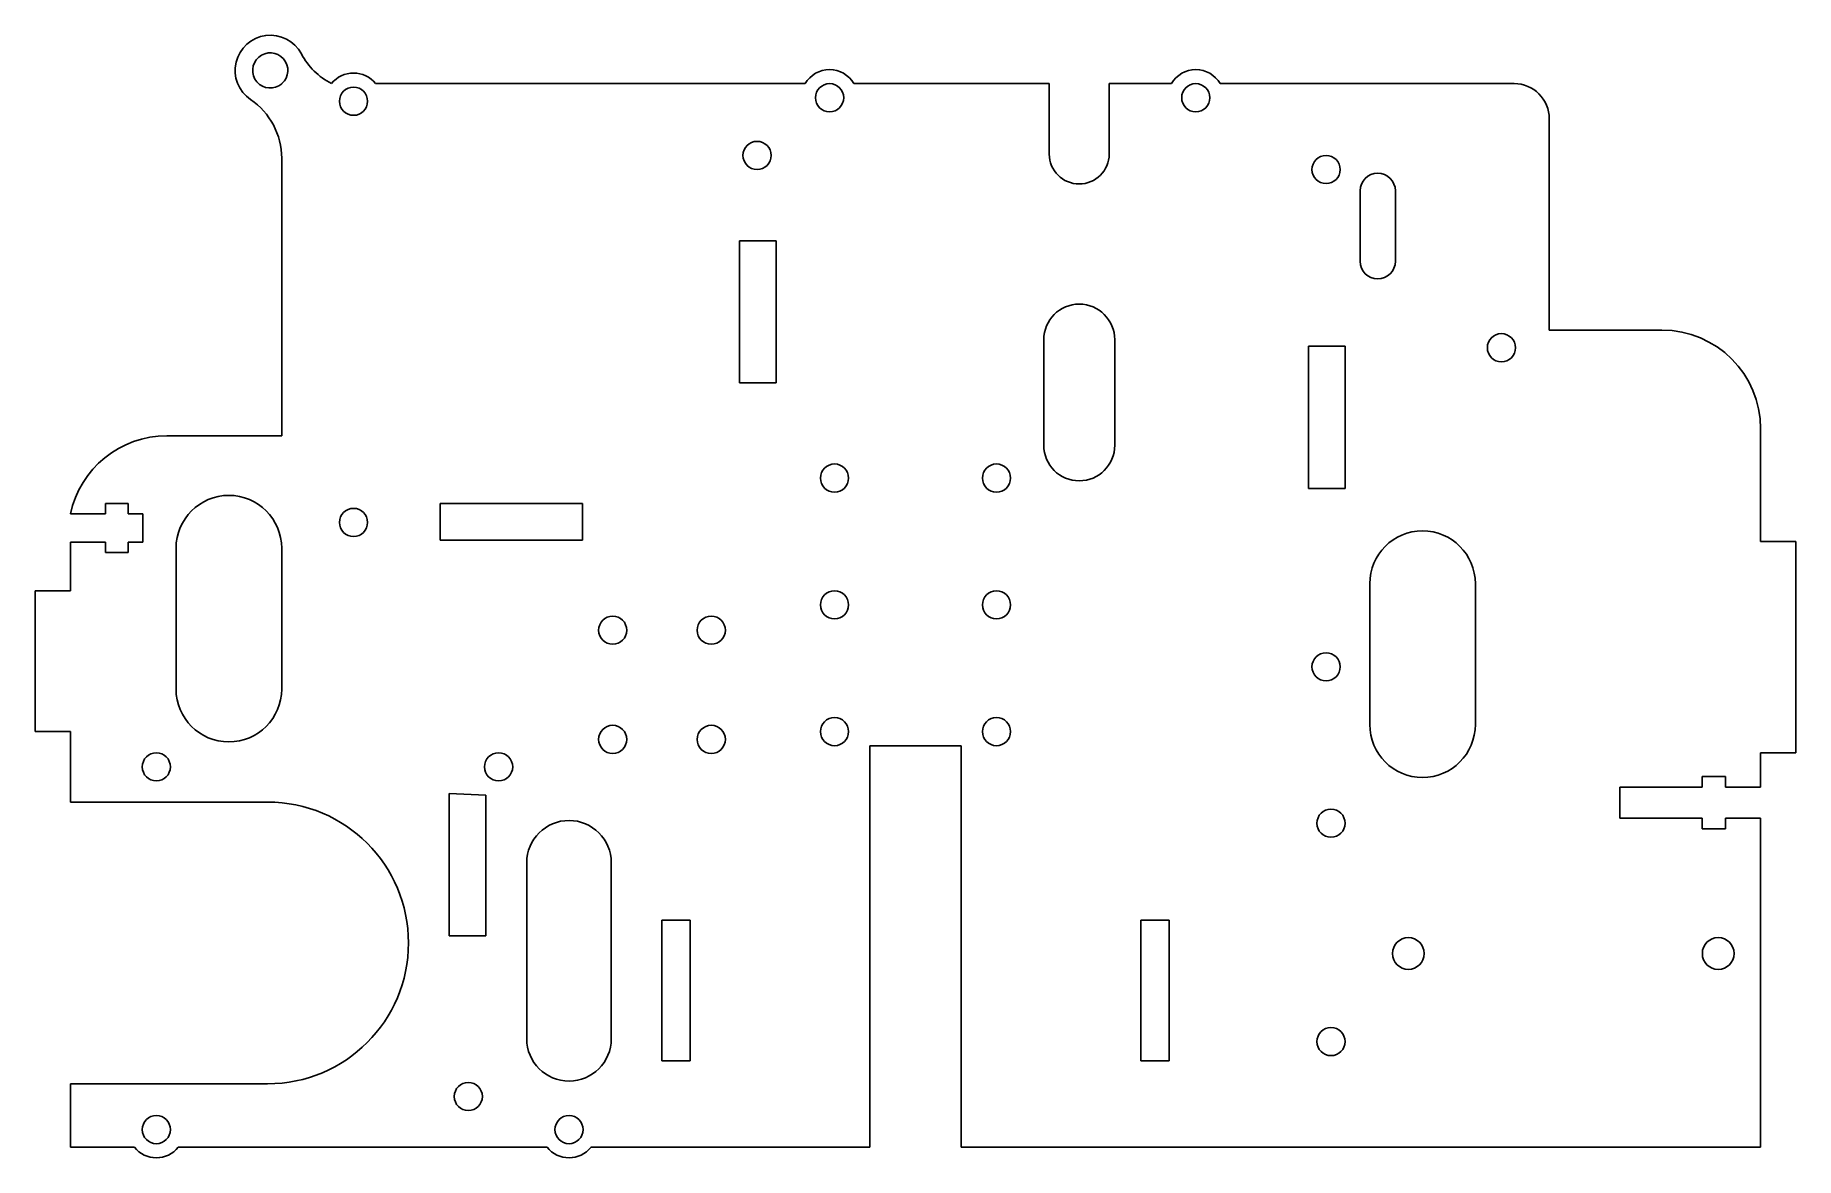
# Model space of a CAD drawing. Header units: millimetres. Extents: x -125 to 125, y -77 to 82.
import ezdxf

# ---------------------------------------------------------------- set-up
doc = ezdxf.new("R2010")
doc.units = ezdxf.units.MM

msp = doc.modelspace()

# ---------------------------------------------------------------- linework, layer by layer
at = {"color": 7, "linetype": 'Continuous', "lineweight": 25}
for p, q in [((-90, 75.47), (-90, 75.5)), ((-90, 75.5), (-89.96, 75.5)), ((-76.68, 75.5), (-15.66, 75.5)), ((-8.74, 75.5), (19, 75.5)), ((19, 75.5), (19, 65.5)), ((27.5, 65.5), (27.5, 75.5)), ((27.5, 75.5), (36.34, 75.5)), ((43.26, 75.5), (85, 75.5)), ((90, 70.5), (90, 40.5)), ((-90, 25.5), (-90, 64.93)), ((63.14, 60.27), (63.14, 50.27)), ((68.14, 50.27), (68.14, 60.27)), ((-25, 53.2), (-19.8, 53.2)), ((-25, 33), (-25, 53.2)), ((-19.8, 53.2), (-19.8, 33)), ((90, 40.5), (106, 40.5)), ((18.21, 39.15), (18.21, 24.15)), ((28.29, 24.15), (28.29, 39.15)), ((61, 38.2), (55.8, 38.2)), ((55.8, 38.2), (55.8, 18)), ((61, 18), (61, 38.2)), ((-19.8, 33), (-25, 33)), ((-106.3, 25.5), (-90, 25.5)), ((120, 26.5), (120, 10.5)), ((55.8, 18), (61, 18)), ((-111.8, 15.91), (-115, 15.91)), ((-115, 15.91), (-115, 14.41)), ((-111.8, 14.41), (-111.8, 15.91)), ((-67.5, 10.7), (-67.5, 15.9)), ((-67.5, 15.9), (-47.3, 15.9)), ((-47.3, 15.9), (-47.3, 10.7)), ((-115, 14.41), (-120, 14.41)), ((-109.71, 14.41), (-111.8, 14.41)), ((-109.71, 10.41), (-109.71, 14.41)), ((-120, 10.41), (-115, 10.41)), ((-120, 3.5), (-120, 10.41)), ((-115, 10.41), (-115, 8.91)), ((-111.8, 8.91), (-111.8, 10.41)), ((-111.8, 10.41), (-109.71, 10.41)), ((-47.3, 10.7), (-67.5, 10.7)), ((125, 10.5), (120, 10.5)), ((125, -19.5), (125, 10.5)), ((-115, 8.91), (-111.8, 8.91)), ((-105, 9.54), (-105, -10.46)), ((-90, -10.46), (-90, 9.54)), ((-125, 3.5), (-125, -16.5)), ((-120, 3.5), (-125, 3.5)), ((64.5, 4.5), (64.5, -15.5)), ((79.5, -15.5), (79.5, 4.5)), ((-125, -16.5), (-120, -16.5)), ((-120, -26.5), (-120, -16.5)), ((6.5, -18.5), (-6.5, -18.5)), ((-6.5, -18.5), (-6.5, -75.5)), ((6.5, -75.5), (6.5, -18.5)), ((120, -19.5), (125, -19.5)), ((120, -19.5), (120, -24.38)), ((111.7, -24.38), (100, -24.38)), ((100, -24.38), (100, -28.78)), ((115, -22.88), (111.7, -22.88)), ((111.7, -22.88), (111.7, -24.38)), ((115, -24.38), (115, -22.88)), ((120, -24.38), (115, -24.38)), ((-92, -26.5), (-120, -26.5)), ((-66.2, -25.3), (-61, -25.5)), ((-66.2, -45.5), (-66.2, -25.3)), ((-61, -25.5), (-61, -45.5)), ((100, -28.78), (111.7, -28.78)), ((111.7, -28.78), (111.7, -30.28)), ((115, -30.28), (115, -28.78)), ((115, -28.78), (120, -28.78)), ((120, -28.78), (120, -75.5)), ((111.7, -30.28), (115, -30.28)), ((-55.2, -35.11), (-55.2, -60.11)), ((-43.2, -60.11), (-43.2, -35.11)), ((-32, -43.25), (-36, -43.25)), ((-36, -43.25), (-36, -63.25)), ((-32, -63.25), (-32, -43.25)), ((32, -43.25), (32, -63.25)), ((36, -43.25), (32, -43.25)), ((36, -63.25), (36, -43.25)), ((-61, -45.5), (-66.2, -45.5)), ((-36, -63.25), (-32, -63.25)), ((32, -63.25), (36, -63.25)), ((-120, -66.5), (-92, -66.5)), ((-120, -75.5), (-120, -66.5)), ((-110.92, -75.5), (-120, -75.5)), ((-52.32, -75.5), (-104.68, -75.5)), ((-6.5, -75.5), (-46.08, -75.5)), ((120, -75.5), (6.5, -75.5))]:
    msp.add_line(p, q, dxfattribs=at)
for centre, radius in [((-79.8, 73), 2), ((-12.2, 73.49), 2), ((39.8, 73.49), 2), ((-22.5, 65.3), 2), ((58.3, 63.3), 2), ((83.2, 38), 2), ((-11.5, 19.5), 2), ((11.5, 19.5), 2), ((-79.8, 13.2), 2), ((-11.5, 1.5), 2), ((11.5, 1.5), 2), ((-43, -2.1), 2), ((-29, -2.1), 2), ((58.3, -7.3), 2), ((-11.5, -16.5), 2), ((11.5, -16.5), 2), ((-43, -17.6), 2), ((-29, -17.6), 2), ((-107.8, -21.5), 2), ((-59.2, -21.5), 2), ((59, -29.5), 2), ((69.98, -48), 2.25), ((113.98, -48), 2.25), ((59, -60.5), 2), ((-63.5, -68.3), 2), ((-107.8, -73), 2), ((-49.2, -73), 2)]:
    msp.add_circle(centre, radius, dxfattribs=at)
for centre, radius, start, end in [((-91.62, 77.37), 5, 27.9858, 236.045), ((-91.62, 77.37), 2.5, 311.6557, 310.4477), ((-78.38, 84.41), 10, 207.9858, 242.9571), ((-79.8, 73), 4, 38.6822, 141.3178), ((-12.2, 73.49), 4, 30.1655, 149.8345), ((39.8, 73.49), 4, 30.1655, 149.8345), ((85, 70.5), 5, 0, 90), ((-100, 64.93), 10, 0, 56.045), ((23.25, 65.5), 4.25, 180, 0), ((65.64, 60.27), 2.5, 0, 180), ((65.64, 50.27), 2.5, 180, 0), ((23.25, 39.15), 5.04, 0, 180), ((106, 26.5), 14, 0, 90), ((-106.3, 11.5), 14, 90, 168.0216), ((23.25, 24.15), 5.04, 180, 0), ((-97.5, 9.54), 7.5, 0, 180), ((72, 4.5), 7.5, 0, 180), ((-97.5, -10.46), 7.5, 180, 0), ((72, -15.5), 7.5, 180, 0), ((-92, -46.5), 20, 270, 90), ((-49.2, -35.11), 6, 0, 180), ((-49.2, -60.11), 6, 180, 0), ((-107.8, -73), 4, 218.6822, 321.3178), ((-49.2, -73), 4, 218.6822, 321.3178)]:
    msp.add_arc(centre, radius, start, end, dxfattribs=at)

doc.saveas('drawing.dxf')
